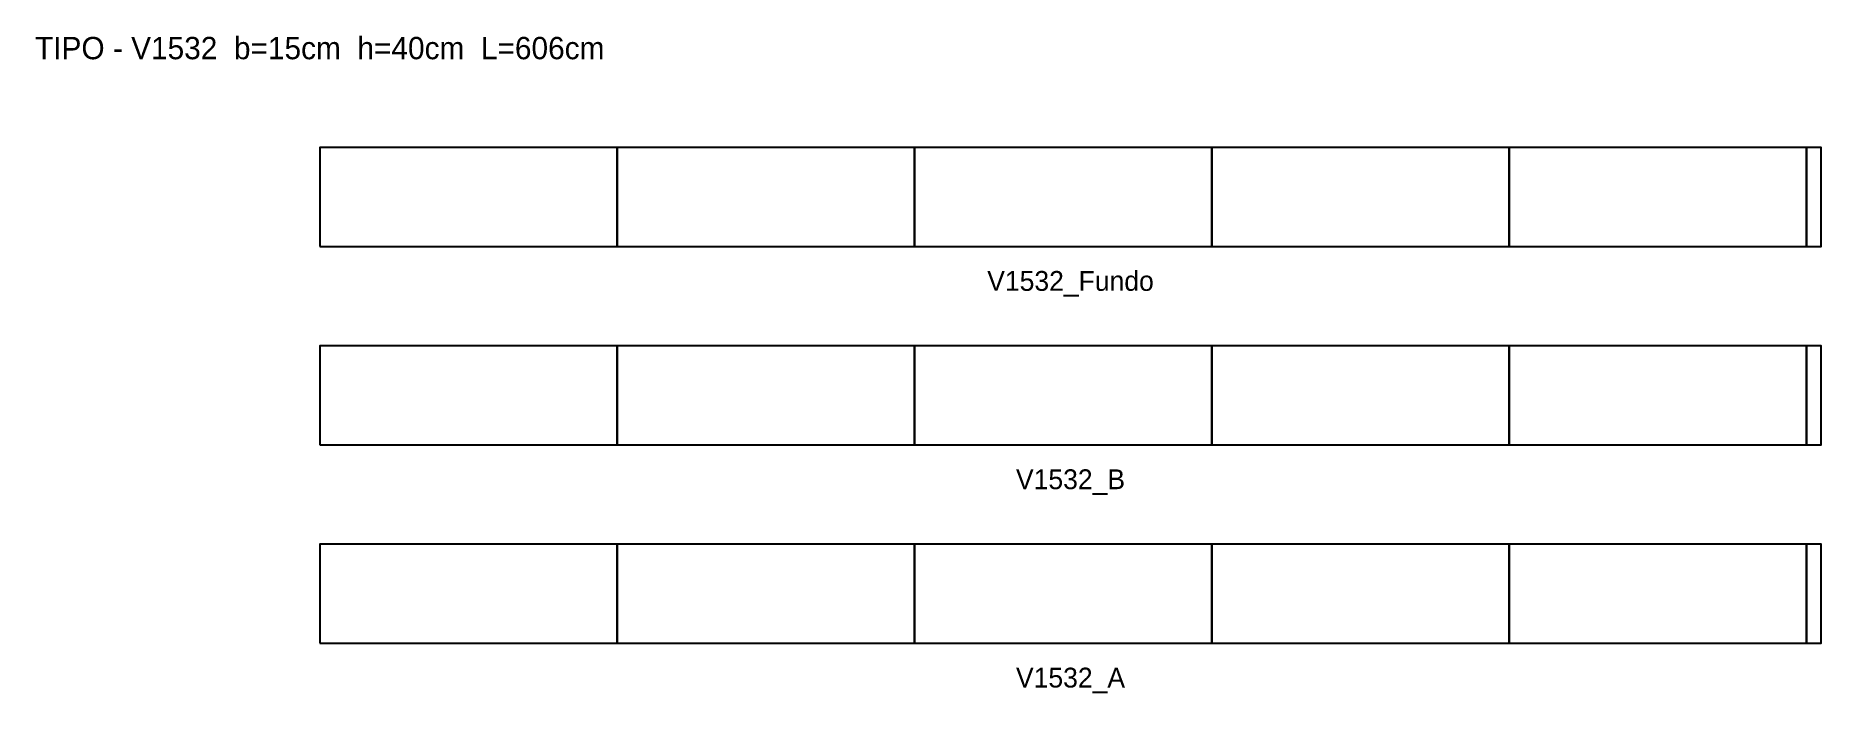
# Model space of a CAD drawing. Header units: metres. Extents: x -115 to 606, y -20 to 245.
import ezdxf

# ---------------------------------------------------------------- set-up
doc = ezdxf.new("R2010")
doc.units = ezdxf.units.M
for name, color, linetype in [('NOMENCLATURA', 2, 'Continuous'), ('Paineis', 7, 'Continuous'), ('Texto Secao', 2, 'Continuous')]:
    doc.layers.add(name, color=color, linetype=linetype)

msp = doc.modelspace()

# ---------------------------------------------------------------- linework, layer by layer
at = {"layer": 'Paineis'}
for points in [[(0, 160), (120, 160), (120, 200), (0, 200)], [(120, 160), (240, 160), (240, 200), (120, 200)], [(240, 160), (360, 160), (360, 200), (240, 200)], [(360, 160), (480, 160), (480, 200), (360, 200)], [(480, 160), (600, 160), (600, 200), (480, 200)], [(600, 160), (606, 160), (606, 200), (600, 200)], [(0, 80), (120, 80), (120, 120), (0, 120)], [(120, 80), (240, 80), (240, 120), (120, 120)], [(240, 80), (360, 80), (360, 120), (240, 120)], [(360, 80), (480, 80), (480, 120), (360, 120)], [(480, 80), (600, 80), (600, 120), (480, 120)], [(600, 80), (606, 80), (606, 120), (600, 120)], [(0, 0), (120, 0), (120, 40), (0, 40)], [(120, 0), (240, 0), (240, 40), (120, 40)], [(240, 0), (360, 0), (360, 40), (240, 40)], [(360, 0), (480, 0), (480, 40), (360, 40)], [(480, 0), (600, 0), (600, 40), (480, 40)], [(600, 0), (606, 0), (606, 40), (600, 40)]]:
    msp.add_lwpolyline(points, close=True, dxfattribs=at)

# ---------------------------------------------------------------- texts
at = {"layer": 'NOMENCLATURA', "insert": (0, 240), "char_height": 9, "width": 626, "attachment_point": 5}
msp.add_mtext('TIPO - V1532  b=15cm  h=40cm  L=606cm', dxfattribs=at)
at = {"layer": 'Texto Secao', "char_height": 8, "width": 626, "attachment_point": 5}
for s, insert in [('V1532_Fundo', (303, 145)), ('V1532_B', (303, 65)), ('V1532_A', (303, -15))]:
    msp.add_mtext(s, dxfattribs=dict(at, insert=insert))

doc.saveas('drawing.dxf')
